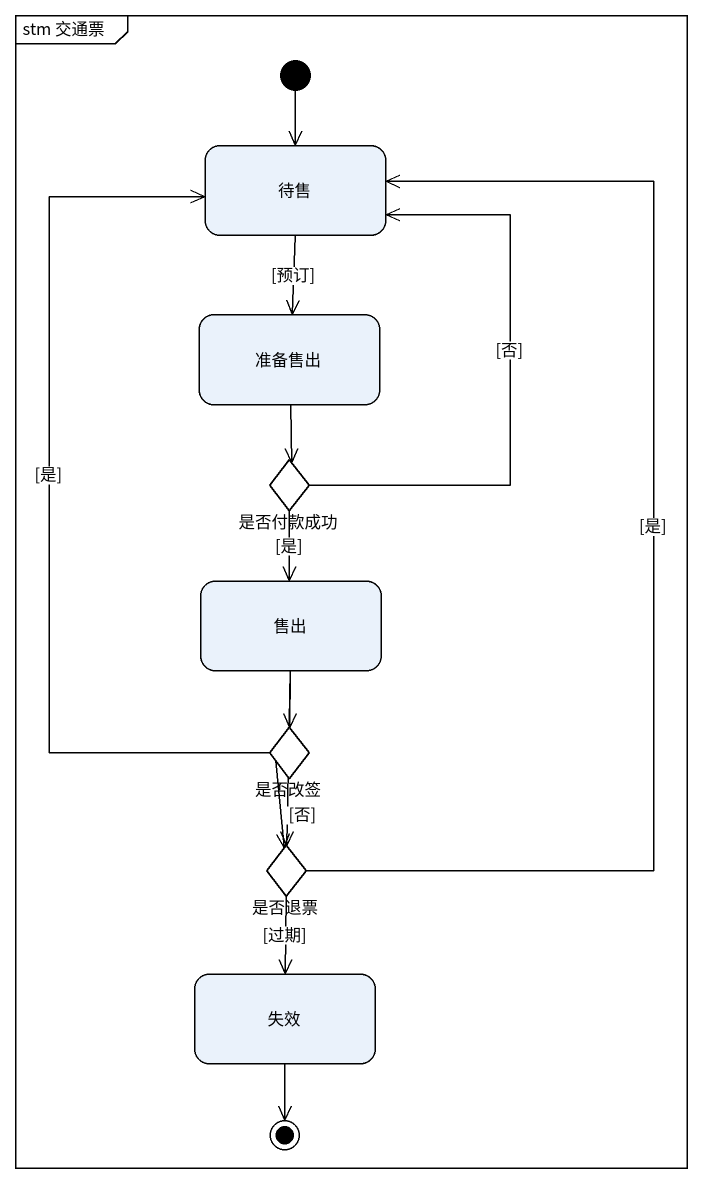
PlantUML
@startuml
mainframe stm 交通票
hide empty description
state 待售
state 准备售出
state 是否付款成功 <<choice>>
state 售出
state 是否改签 <<choice>>
state 是否退票 <<choice>>
state 失效
[*] --> 待售
待售 --> 准备售出 : [预订]
准备售出 --> 是否付款成功
是否付款成功 -up-> 待售 : [否]
是否付款成功 --> 售出 : [是]
售出 --> 是否改签
售出 --> 是否退票
是否改签 -up-> 待售 : [是]
是否改签 --> 是否退票 : [否]
是否退票 -up-> 待售 : [是]
是否退票 --> 失效 : [过期]
失效 --> [*]
@enduml
